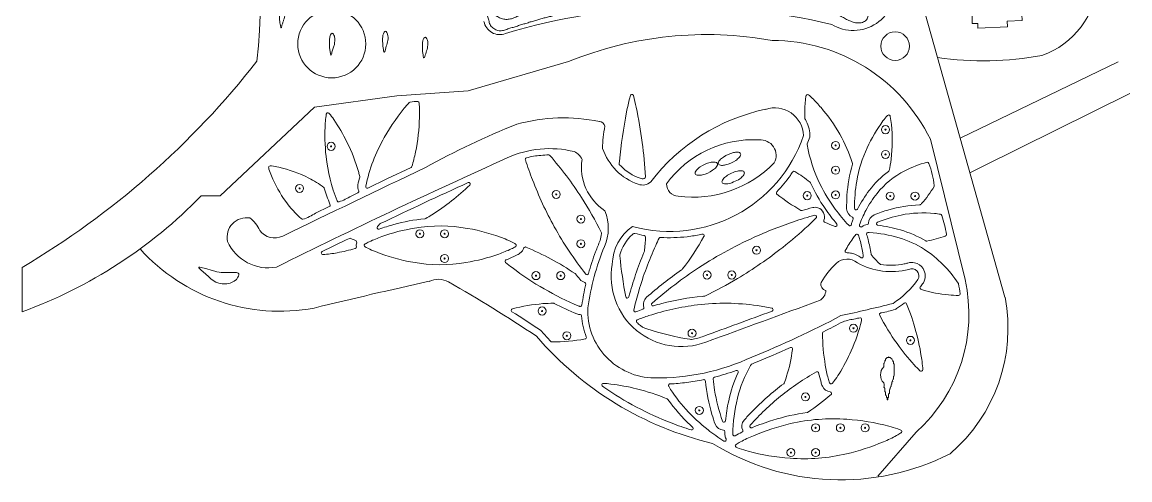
# Model space of a CAD drawing. Header units: inches. Extents: x 36 to 71.8, y 17.4 to 61.8.
# Drawn here: x 35.97 to 71.82, y 17.41 to 32.22 of the extents above; entities that cross this region are included whole.
import ezdxf

# ---------------------------------------------------------------- set-up
doc = ezdxf.new("R2010")
doc.units = ezdxf.units.IN
doc.header["$MEASUREMENT"] = 0
for name, color, linetype, lineweight in [('00_SOURCE_FROZEN', 7, 'Continuous', 18), ('11_EXISTING_TRIMMED', 7, 'Continuous', 13), ('20_NEW_PLANTING', 7, 'Continuous', 13), ('21_NEW_WATER', 7, 'Continuous', 13), ('40_PLANTS', 7, 'Continuous', 13)]:
    doc.layers.add(name, color=color, linetype=linetype, lineweight=lineweight)

# ---------------------------------------------------------------- blocks, each defined once
blk = doc.blocks.new('TREE')
for radius in [1, 0.13]:
    blk.add_circle((0, 0), radius)

msp = doc.modelspace()

# ---------------------------------------------------------------- linework, layer by layer
at = {"layer": '00_SOURCE_FROZEN'}
for p, q in [((71.815, 29.914), (67.049, 27.551)), ((67.049, 27.551), (66.641, 27.348)), ((35.969, 24.283), (35.969, 22.849))]:
    msp.add_line(p, q, dxfattribs=at)
for points in [[(60.29, 39.74, -0.089338), (62.813, 42.944, -0.322066), (66.051, 42.944, -0.030946), (69.111, 38.833, -0.044664), (70.78, 33.554, -0.301674), (68.967, 31.144, -0.082145), (65.591, 31.078)], [(59.998, 35.322), (60.235, 35.059), (61.831, 36.816), (61.933, 37.418, -0.214593), (63.522, 35.602, 0.212382), (64.188, 33.517, -0.642649), (62.166, 32.15, 0.132984), (51.615, 31.858, -0.471407), (50.913, 32.245)], [(53.65, 30.945, -0.14301), (60.243, 31.63, -0.286424), (65.36, 28.431), (66.481, 23.89, -0.272091), (64.9, 18.954), (63.661, 17.533)], [(53.65, 30.945), (50.4, 30.004), (48.095, 29.84), (45.427, 29.473), (42.376, 26.597), (41.758, 26.597, -0.11284), (35.969, 22.849)]]:
    msp.add_lwpolyline(points, format="xyb", dxfattribs=at)
msp.add_lwpolyline([(67.244, 33.6), (68.254, 33.648), (68.327, 32.28), (67.845, 32.255), (67.855, 32.076), (66.9, 32.025), (66.892, 32.184), (66.717, 32.175), (66.739, 33.739), (67.237, 33.732)], close=True, dxfattribs=at)
for points in [[(65.18, 32.538), (65.591, 31.078)], [(65.591, 31.078), (67.775, 23.323)], [(71.442, 30.938), (66.326, 28.468)]]:
    msp.add_lwpolyline(points, dxfattribs=at)
for centre, radius in [((45.989, 31.521), 1.1), ((64.22, 31.448), 0.463)]:
    msp.add_circle(centre, radius, dxfattribs=at)
for centre, radius, start, end in [((22.064, 33.195), 21.619, 354.0583, 36.0319), ((22.02, 47.825), 27.364, 300.648, 321.9453), ((61.326, 23.239), 6.299, 101.9221, 142.7651), ((60.32, 28.509), 0.94, 2.6804, 108.2704), ((53.497, 23.388), 5.738, 78.4336, 105.3274), ((61.087, 5.881), 24.775, 111.5675, 119.1558), ((54.636, 28.811), 0.198, 12.5502, 86.9654), ((57.636, 28.193), 2.883, 166.7441, 181.1423), ((56.93, 30.022), 4.57, 254.7119, 341.2557), ((59.616, 24.969), 3.449, 86.7319, 144.13), ((59.861, 27.908), 0.507, 331.6282, 95.5732), ((53.039, 24.842), 3.288, 75.9901, 114.6994), ((53.631, 27.576), 0.5, 24.1752, 65.8722), ((56.533, 28.747), 1.881, 198.985, 250.3904), ((139.358, -167.061), 213.711, 114.22576, 116.44002), ((55.766, 27.53), 1.697, 171.4885, 236.4198), ((57.675, 30.235), 3.678, 262.6331, 315.7148), ((388.255, -684.338), 788.556, 115.480389, 115.852569), ((56.041, 27.372), 0.42, 250.5917, 310.0507), ((57.223, 26.989), 0.402, 179.8782, 267.1812), ((43.234, 25.263), 0.631, 80.6045, 192.4444), ((42.765, 25.104), 0.969, 23.0697, 53.7791), ((53.471, 25.556), 1.467, 336.0217, 22.4391), ((44.141, 25.843), 0.604, 216.6236, 295.44), ((56.616, 24.343), 1.552, 125.0182, 178.449), ((43.933, 25.71), 1.439, 203.904, 280.7134), ((44.305, 28.93), 6.063, 221.8309, 280.5797), ((62.324, 21.863), 8.126, 157.5957, 172.1087), ((57.297, 23.989), 2.267, 169.9426, 290.5995), ((63.939, 22.622), 2.417, 132.2795, 150.8072), ((62.666, 24.057), 0.499, 48.398, 134.9542), ((64.093, 26.434), 2.284, 241.3371, 284.4245), ((64.757, 24.011), 0.232, 329.8576, 114.297), ((83.889, -134.15), 161.762, 102.40484, 103.75801), ((49.433, 23.211), 0.689, 61.2688, 115.2094), ((27.349, -15.654), 45.391, 56.1832, 60.407), ((62.017, 23.732), 0.199, 159.7189, 259.5696), ((62.493, 25.649), 3.026, 303.2513, 324.5583), ((61.576, 23.572), 0.407, 298.1254, 354.8785), ((62.535, 22.313), 5.337, 310.4718, 10.9016), ((56.447, 22.882), 2.174, 177.465, 269.3394), ((-1020.176, 2968.529), 3137.752, 290.099053, 290.170489), ((49.833, 80.523), 59.164, 282.32918, 284.00614), ((47.99, 50.05), 30.924, 292.0248, 297.912), ((60.808, 29.117), 10.819, 220.7372, 256.6678), ((56.543, 27.898), 7.19, 269.0356, 295.0414), ((62.456, 25.263), 7.854, 238.1666, 296.8153)]:
    msp.add_arc(centre, radius, start, end, dxfattribs=at)
at = {"layer": '11_EXISTING_TRIMMED'}
for points, knots in [([(48.285, 35.454), (48.279, 35.483), (48.316, 35.505), (48.359, 35.499), (48.401, 35.494), (48.449, 35.46), (48.492, 35.43), (48.535, 35.4), (48.572, 35.374), (48.612, 35.347), (48.652, 35.32), (48.694, 35.293), (48.734, 35.266), (48.775, 35.239), (48.813, 35.212), (48.853, 35.179), (48.892, 35.146), (48.932, 35.107), (48.975, 35.092), (49.017, 35.078), (49.062, 35.088), (49.104, 35.111), (49.145, 35.134), (49.183, 35.171), (49.225, 35.197), (49.266, 35.223), (49.311, 35.239), (49.348, 35.271), (49.385, 35.303), (49.414, 35.35), (49.452, 35.387), (49.489, 35.424), (49.535, 35.45), (49.547, 35.441), (49.559, 35.433), (49.538, 35.39), (49.507, 35.349), (49.476, 35.309), (49.434, 35.272), (49.409, 35.23), (49.384, 35.188), (49.376, 35.142), (49.364, 35.095), (49.352, 35.047), (49.337, 34.998), (49.333, 34.95), (49.33, 34.902), (49.338, 34.856), (49.364, 34.816), (49.39, 34.777), (49.434, 34.745), (49.475, 34.714), (49.515, 34.683), (49.552, 34.654), (49.59, 34.623), (49.628, 34.592), (49.667, 34.561), (49.703, 34.527), (49.74, 34.493), (49.775, 34.456), (49.81, 34.42), (49.845, 34.384), (49.88, 34.348), (49.916, 34.313), (49.952, 34.278), (49.988, 34.243), (50.023, 34.206), (50.057, 34.17), (50.089, 34.132), (50.121, 34.095), (50.153, 34.057), (50.185, 34.019), (50.217, 33.981), (50.249, 33.944), (50.281, 33.906), (50.313, 33.868), (50.344, 33.83), (50.374, 33.791), (50.403, 33.751), (50.433, 33.712), (50.463, 33.673), (50.492, 33.634), (50.521, 33.594), (50.55, 33.554), (50.578, 33.514), (50.605, 33.474), (50.632, 33.433), (50.658, 33.392), (50.685, 33.351), (50.71, 33.309), (50.735, 33.267), (50.761, 33.225), (50.785, 33.183), (50.809, 33.141), (50.833, 33.098), (50.857, 33.056), (50.881, 33.013), (50.905, 32.97), (50.929, 32.928), (50.953, 32.885), (50.977, 32.843), (51.001, 32.801), (51.026, 32.759), (51.052, 32.717), (51.077, 32.675), (51.108, 32.636), (51.138, 32.598), (51.173, 32.562), (51.209, 32.525), (51.244, 32.489), (51.279, 32.452), (51.318, 32.423), (51.358, 32.393), (51.401, 32.371), (51.446, 32.353), (51.492, 32.336), (51.54, 32.322), (51.588, 32.317), (51.637, 32.312), (51.686, 32.315), (51.734, 32.322), (51.782, 32.329), (51.83, 32.341), (51.875, 32.359), (51.921, 32.376), (51.964, 32.398), (52.008, 32.419), (52.052, 32.44), (52.097, 32.458), (52.142, 32.477), (52.186, 32.497), (52.231, 32.517), (52.275, 32.535), (52.32, 32.554), (52.365, 32.572), (52.411, 32.588), (52.456, 32.605), (52.502, 32.621), (52.548, 32.635), (52.594, 32.649), (52.641, 32.662), (52.687, 32.674), (52.734, 32.687), (52.781, 32.698), (52.828, 32.71), (52.875, 32.721), (52.922, 32.732), (52.97, 32.742), (53.017, 32.752), (53.064, 32.762), (53.112, 32.772), (53.16, 32.781), (53.207, 32.789), (53.256, 32.796), (53.304, 32.803), (53.353, 32.809), (53.401, 32.816), (53.449, 32.823), (53.497, 32.831), (53.546, 32.838), (53.594, 32.844), (53.643, 32.849), (53.691, 32.856), (53.74, 32.862), (53.788, 32.869), (53.837, 32.874), (53.886, 32.878), (53.936, 32.88), (53.985, 32.886), (54.033, 32.891), (54.081, 32.9), (54.13, 32.904), (54.179, 32.908), (54.23, 32.907), (54.281, 32.905), (54.331, 32.904), (54.381, 32.903), (54.432, 32.903), (54.484, 32.903), (54.536, 32.903), (54.577, 32.925), (54.617, 32.946), (54.646, 32.989), (54.679, 33.027), (54.712, 33.066), (54.75, 33.101), (54.775, 33.142), (54.799, 33.183), (54.81, 33.229), (54.829, 33.278), (54.847, 33.326), (54.873, 33.375), (54.897, 33.383), (54.92, 33.391), (54.942, 33.358), (54.939, 33.314), (54.936, 33.271), (54.909, 33.217), (54.901, 33.166), (54.893, 33.116), (54.904, 33.069), (54.914, 33.021), (54.924, 32.973), (54.933, 32.924), (54.959, 32.88), (54.986, 32.836), (55.03, 32.797), (55.04, 32.775), (55.051, 32.753), (55.028, 32.748), (54.986, 32.743), (54.945, 32.737), (54.884, 32.731), (54.831, 32.725), (54.779, 32.719), (54.735, 32.712), (54.688, 32.705), (54.641, 32.699), (54.592, 32.691), (54.543, 32.684), (54.494, 32.677), (54.446, 32.67), (54.398, 32.663), (54.35, 32.656), (54.301, 32.649), (54.253, 32.642), (54.205, 32.635), (54.157, 32.628), (54.109, 32.62), (54.061, 32.612), (54.013, 32.603), (53.965, 32.595), (53.917, 32.587), (53.869, 32.579), (53.821, 32.571), (53.773, 32.563), (53.725, 32.555), (53.677, 32.546), (53.629, 32.536), (53.582, 32.526), (53.535, 32.517), (53.487, 32.507), (53.439, 32.498), (53.392, 32.488), (53.344, 32.478), (53.297, 32.468), (53.25, 32.457), (53.203, 32.445), (53.156, 32.433), (53.109, 32.421), (53.063, 32.409), (53.016, 32.397), (52.969, 32.385), (52.922, 32.373), (52.875, 32.362), (52.828, 32.349), (52.782, 32.336), (52.735, 32.323), (52.689, 32.309), (52.643, 32.296), (52.596, 32.282), (52.55, 32.269), (52.503, 32.256), (52.456, 32.243), (52.41, 32.229), (52.364, 32.215), (52.318, 32.199), (52.272, 32.185), (52.226, 32.171), (52.179, 32.158), (52.133, 32.144), (52.087, 32.13), (52.041, 32.115), (51.995, 32.099), (51.949, 32.084), (51.903, 32.07), (51.857, 32.056), (51.81, 32.043), (51.763, 32.031), (51.717, 32.015), (51.672, 32), (51.627, 31.982), (51.581, 31.967), (51.534, 31.953), (51.485, 31.941), (51.437, 31.943), (51.388, 31.944), (51.341, 31.959), (51.297, 31.98), (51.252, 32), (51.209, 32.027), (51.175, 32.061), (51.141, 32.095), (51.115, 32.135), (51.098, 32.179), (51.081, 32.223), (51.073, 32.272), (51.06, 32.319), (51.047, 32.366), (51.03, 32.411), (51.011, 32.456), (50.992, 32.501), (50.972, 32.545), (50.951, 32.589), (50.929, 32.633), (50.907, 32.677), (50.885, 32.721), (50.863, 32.765), (50.842, 32.809), (50.82, 32.852), (50.798, 32.896), (50.775, 32.939), (50.75, 32.982), (50.726, 33.024), (50.7, 33.066), (50.675, 33.108), (50.65, 33.149), (50.626, 33.192), (50.6, 33.233), (50.575, 33.275), (50.548, 33.316), (50.522, 33.357), (50.496, 33.399), (50.471, 33.44), (50.444, 33.481), (50.417, 33.522), (50.388, 33.562), (50.359, 33.601), (50.33, 33.641), (50.301, 33.68), (50.27, 33.719), (50.24, 33.758), (50.208, 33.796), (50.178, 33.835), (50.148, 33.873), (50.118, 33.913), (50.086, 33.95), (50.053, 33.987), (50.017, 34.023), (49.984, 34.06), (49.952, 34.098), (49.923, 34.138), (49.891, 34.175), (49.858, 34.212), (49.822, 34.247), (49.787, 34.283), (49.751, 34.32), (49.717, 34.357), (49.68, 34.39), (49.643, 34.423), (49.603, 34.452), (49.566, 34.485), (49.529, 34.517), (49.493, 34.553), (49.457, 34.588), (49.422, 34.623), (49.385, 34.657), (49.348, 34.689), (49.31, 34.721), (49.27, 34.75), (49.232, 34.781), (49.193, 34.812), (49.156, 34.844), (49.117, 34.875), (49.079, 34.906), (49.04, 34.936), (49.001, 34.965), (48.961, 34.994), (48.921, 35.022), (48.881, 35.05), (48.841, 35.079), (48.802, 35.107), (48.761, 35.134), (48.72, 35.161), (48.678, 35.186), (48.637, 35.213), (48.596, 35.239), (48.556, 35.267), (48.514, 35.291), (48.472, 35.315), (48.43, 35.336), (48.384, 35.364), (48.339, 35.391), (48.29, 35.426), (48.285, 35.454)], [0, 0, 0, 0, 0.007812, 0.007812, 0.007812, 0.015625, 0.015625, 0.015625, 0.023438, 0.023438, 0.023438, 0.03125, 0.03125, 0.03125, 0.039062, 0.039062, 0.039062, 0.046875, 0.046875, 0.046875, 0.054688, 0.054688, 0.054688, 0.0625, 0.0625, 0.0625, 0.070312, 0.070312, 0.070312, 0.078125, 0.078125, 0.078125, 0.085938, 0.085938, 0.085938, 0.09375, 0.09375, 0.09375, 0.101562, 0.101562, 0.101562, 0.109375, 0.109375, 0.109375, 0.117188, 0.117188, 0.117188, 0.125, 0.125, 0.125, 0.132812, 0.132812, 0.132812, 0.140625, 0.140625, 0.140625, 0.148438, 0.148438, 0.148438, 0.15625, 0.15625, 0.15625, 0.164062, 0.164062, 0.164062, 0.171875, 0.171875, 0.171875, 0.179688, 0.179688, 0.179688, 0.1875, 0.1875, 0.1875, 0.195312, 0.195312, 0.195312, 0.203125, 0.203125, 0.203125, 0.210938, 0.210938, 0.210938, 0.21875, 0.21875, 0.21875, 0.226562, 0.226562, 0.226562, 0.234375, 0.234375, 0.234375, 0.242188, 0.242188, 0.242188, 0.25, 0.25, 0.25, 0.257812, 0.257812, 0.257812, 0.265625, 0.265625, 0.265625, 0.273438, 0.273438, 0.273438, 0.28125, 0.28125, 0.28125, 0.289062, 0.289062, 0.289062, 0.296875, 0.296875, 0.296875, 0.304688, 0.304688, 0.304688, 0.3125, 0.3125, 0.3125, 0.320312, 0.320312, 0.320312, 0.328125, 0.328125, 0.328125, 0.335938, 0.335938, 0.335938, 0.34375, 0.34375, 0.34375, 0.351562, 0.351562, 0.351562, 0.359375, 0.359375, 0.359375, 0.367188, 0.367188, 0.367188, 0.375, 0.375, 0.375, 0.382812, 0.382812, 0.382812, 0.390625, 0.390625, 0.390625, 0.398438, 0.398438, 0.398438, 0.40625, 0.40625, 0.40625, 0.414062, 0.414062, 0.414062, 0.421875, 0.421875, 0.421875, 0.429688, 0.429688, 0.429688, 0.4375, 0.4375, 0.4375, 0.445312, 0.445312, 0.445312, 0.453125, 0.453125, 0.453125, 0.460938, 0.460938, 0.460938, 0.46875, 0.46875, 0.46875, 0.476562, 0.476562, 0.476562, 0.484375, 0.484375, 0.484375, 0.492188, 0.492188, 0.492188, 0.5, 0.5, 0.5, 0.507812, 0.507812, 0.507812, 0.515625, 0.515625, 0.515625, 0.523438, 0.523438, 0.523438, 0.53125, 0.53125, 0.53125, 0.539062, 0.539062, 0.539062, 0.546875, 0.546875, 0.546875, 0.554688, 0.554688, 0.554688, 0.5625, 0.5625, 0.5625, 0.570312, 0.570312, 0.570312, 0.578125, 0.578125, 0.578125, 0.585938, 0.585938, 0.585938, 0.59375, 0.59375, 0.59375, 0.601562, 0.601562, 0.601562, 0.609375, 0.609375, 0.609375, 0.617188, 0.617188, 0.617188, 0.625, 0.625, 0.625, 0.632812, 0.632812, 0.632812, 0.640625, 0.640625, 0.640625, 0.648438, 0.648438, 0.648438, 0.65625, 0.65625, 0.65625, 0.664062, 0.664062, 0.664062, 0.671875, 0.671875, 0.671875, 0.679688, 0.679688, 0.679688, 0.6875, 0.6875, 0.6875, 0.695312, 0.695312, 0.695312, 0.703125, 0.703125, 0.703125, 0.710938, 0.710938, 0.710938, 0.71875, 0.71875, 0.71875, 0.726562, 0.726562, 0.726562, 0.734375, 0.734375, 0.734375, 0.742188, 0.742188, 0.742188, 0.75, 0.75, 0.75, 0.757812, 0.757812, 0.757812, 0.765625, 0.765625, 0.765625, 0.773438, 0.773438, 0.773438, 0.78125, 0.78125, 0.78125, 0.789062, 0.789062, 0.789062, 0.796875, 0.796875, 0.796875, 0.804688, 0.804688, 0.804688, 0.8125, 0.8125, 0.8125, 0.820312, 0.820312, 0.820312, 0.828125, 0.828125, 0.828125, 0.835938, 0.835938, 0.835938, 0.84375, 0.84375, 0.84375, 0.851562, 0.851562, 0.851562, 0.859375, 0.859375, 0.859375, 0.867188, 0.867188, 0.867188, 0.875, 0.875, 0.875, 0.882812, 0.882812, 0.882812, 0.890625, 0.890625, 0.890625, 0.898438, 0.898438, 0.898438, 0.90625, 0.90625, 0.90625, 0.914062, 0.914062, 0.914062, 0.921875, 0.921875, 0.921875, 0.929688, 0.929688, 0.929688, 0.9375, 0.9375, 0.9375, 0.945312, 0.945312, 0.945312, 0.953125, 0.953125, 0.953125, 0.960938, 0.960938, 0.960938, 0.96875, 0.96875, 0.96875, 0.976562, 0.976562, 0.976562, 0.984375, 0.984375, 0.984375, 0.992188, 0.992188, 0.992188, 1, 1, 1, 1]), ([(60.089, 33.532), (60.089, 33.541), (60.147, 33.548), (60.203, 33.553), (60.259, 33.558), (60.313, 33.561), (60.365, 33.566), (60.417, 33.571), (60.466, 33.579), (60.519, 33.581), (60.571, 33.584), (60.625, 33.58), (60.679, 33.58), (60.732, 33.579), (60.785, 33.58), (60.838, 33.581), (60.891, 33.582), (60.945, 33.582), (60.997, 33.578), (61.048, 33.573), (61.099, 33.563), (61.15, 33.558), (61.202, 33.552), (61.254, 33.551), (61.306, 33.546), (61.358, 33.541), (61.408, 33.532), (61.459, 33.524), (61.51, 33.515), (61.56, 33.507), (61.611, 33.498), (61.661, 33.489), (61.711, 33.478), (61.761, 33.466), (61.811, 33.454), (61.86, 33.44), (61.909, 33.425), (61.958, 33.411), (62.006, 33.396), (62.055, 33.381), (62.104, 33.366), (62.153, 33.35), (62.201, 33.333), (62.249, 33.316), (62.296, 33.296), (62.344, 33.276), (62.391, 33.257), (62.439, 33.238), (62.485, 33.216), (62.532, 33.194), (62.577, 33.17), (62.622, 33.145), (62.667, 33.12), (62.712, 33.093), (62.756, 33.067), (62.8, 33.04), (62.844, 33.013), (62.888, 32.986), (62.931, 32.958), (62.975, 32.93), (63.016, 32.899), (63.058, 32.868), (63.097, 32.834), (63.136, 32.797), (63.174, 32.761), (63.211, 32.722), (63.243, 32.681), (63.275, 32.64), (63.303, 32.596), (63.322, 32.548), (63.34, 32.499), (63.349, 32.445), (63.34, 32.396), (63.33, 32.347), (63.302, 32.303), (63.264, 32.27), (63.225, 32.238), (63.176, 32.218), (63.125, 32.207), (63.075, 32.196), (63.023, 32.194), (62.972, 32.2), (62.922, 32.207), (62.872, 32.222), (62.824, 32.239), (62.775, 32.256), (62.729, 32.276), (62.682, 32.298), (62.635, 32.32), (62.589, 32.344), (62.544, 32.37), (62.5, 32.396), (62.456, 32.423), (62.414, 32.452), (62.371, 32.481), (62.329, 32.512), (62.286, 32.54), (62.242, 32.568), (62.198, 32.594), (62.154, 32.621), (62.11, 32.648), (62.067, 32.677), (62.024, 32.706), (61.981, 32.734), (61.939, 32.763), (61.896, 32.792), (61.853, 32.821), (61.81, 32.85), (61.767, 32.879), (61.724, 32.908), (61.681, 32.936), (61.637, 32.962), (61.593, 32.989), (61.547, 33.013), (61.503, 33.039), (61.458, 33.065), (61.414, 33.093), (61.369, 33.118), (61.324, 33.143), (61.278, 33.164), (61.231, 33.186), (61.184, 33.207), (61.137, 33.228), (61.09, 33.249), (61.043, 33.269), (60.996, 33.29), (60.948, 33.308), (60.9, 33.327), (60.852, 33.344), (60.803, 33.36), (60.755, 33.375), (60.706, 33.39), (60.657, 33.404), (60.608, 33.418), (60.558, 33.432), (60.509, 33.445), (60.46, 33.458), (60.411, 33.47), (60.361, 33.478), (60.31, 33.487), (60.257, 33.492), (60.201, 33.5), (60.146, 33.509), (60.089, 33.522), (60.089, 33.532)], [0, 0, 0, 0, 0.020833, 0.020833, 0.020833, 0.041667, 0.041667, 0.041667, 0.0625, 0.0625, 0.0625, 0.083333, 0.083333, 0.083333, 0.104167, 0.104167, 0.104167, 0.125, 0.125, 0.125, 0.145833, 0.145833, 0.145833, 0.166667, 0.166667, 0.166667, 0.1875, 0.1875, 0.1875, 0.208333, 0.208333, 0.208333, 0.229167, 0.229167, 0.229167, 0.25, 0.25, 0.25, 0.270833, 0.270833, 0.270833, 0.291667, 0.291667, 0.291667, 0.3125, 0.3125, 0.3125, 0.333333, 0.333333, 0.333333, 0.354167, 0.354167, 0.354167, 0.375, 0.375, 0.375, 0.395833, 0.395833, 0.395833, 0.416667, 0.416667, 0.416667, 0.4375, 0.4375, 0.4375, 0.458333, 0.458333, 0.458333, 0.479167, 0.479167, 0.479167, 0.5, 0.5, 0.5, 0.520833, 0.520833, 0.520833, 0.541667, 0.541667, 0.541667, 0.5625, 0.5625, 0.5625, 0.583333, 0.583333, 0.583333, 0.604167, 0.604167, 0.604167, 0.625, 0.625, 0.625, 0.645833, 0.645833, 0.645833, 0.666667, 0.666667, 0.666667, 0.6875, 0.6875, 0.6875, 0.708333, 0.708333, 0.708333, 0.729167, 0.729167, 0.729167, 0.75, 0.75, 0.75, 0.770833, 0.770833, 0.770833, 0.791667, 0.791667, 0.791667, 0.8125, 0.8125, 0.8125, 0.833333, 0.833333, 0.833333, 0.854167, 0.854167, 0.854167, 0.875, 0.875, 0.875, 0.895833, 0.895833, 0.895833, 0.916667, 0.916667, 0.916667, 0.9375, 0.9375, 0.9375, 0.958333, 0.958333, 0.958333, 0.979167, 0.979167, 0.979167, 1, 1, 1, 1])]:
    msp.add_open_spline(points, degree=3, knots=knots, dxfattribs=at)
at = {"layer": '20_NEW_PLANTING'}
for points in [[(55.297, 27.727, -0.024298), (55.53, 29.318, -0.01308), (55.631, 29.771, -0.055095), (55.654, 29.856, -0.437574), (55.726, 29.877, -0.196921), (55.749, 29.846, -0.014712), (55.839, 29.469, -0.018305), (56.033, 28.333, -0.017709), (56.145, 27.214, -0.342819), (56.103, 27.165, -0.162962), (55.964, 27.17, -0.112093), (55.339, 27.569, -0.082768), (55.294, 27.62, -0.153194), (55.289, 27.651)], [(61.302, 29.093, -0.138949), (61.294, 29.12, -0.026353), (61.31, 29.633, -0.019053), (61.33, 29.794, -0.086874), (61.344, 29.851, -0.43999), (61.417, 29.87, -0.029958), (61.536, 29.766, -0.0246), (61.822, 29.459, -0.046826), (62.43, 28.597, -0.055029), (62.84, 27.653, -0.12323), (62.839, 27.628, 0.055972), (62.661, 26.609, 0.021231), (62.651, 26.178, 0.283852), (62.838, 25.911, -0.373954), (62.86, 25.848, 0.016294), (62.818, 25.735, 0.04519), (62.806, 25.672, -0.442996), (62.74, 25.635, -0.123522), (62.719, 25.648, -0.0311), (62.282, 26.172, -0.044553), (61.791, 26.973, -0.072594), (61.374, 28.262, -0.106115), (61.377, 28.284, 0.02589), (61.456, 28.502, 0.089753), (61.461, 28.575, 0.115208), (61.314, 29.074)], [(45.813, 29.252, -0.436012), (45.877, 29.291, -0.169326), (45.908, 29.269, -0.022312), (46.052, 29.074, -0.034317), (46.48, 28.342, -0.046636), (46.859, 27.362, -0.009649), (46.894, 27.231, -0.101885), (46.893, 27.211, 0.013287), (46.833, 26.953, 0.157921), (46.861, 26.764, -0.392389), (46.835, 26.699), (46.619, 26.595, -0.054668), (46.223, 26.406, -0.379052), (46.163, 26.436, -0.068813), (45.804, 27.879, -0.042995), (45.78, 28.954, -0.01791), (45.804, 29.195), (45.812, 29.243)], [(63.005, 26.172, -0.445099), (62.932, 26.152, -0.251569), (62.909, 26.195, -0.046624), (62.975, 27.08, -0.06607), (63.314, 28.159, -0.050095), (63.827, 29.025, -0.027576), (63.973, 29.204, -0.435955), (64.048, 29.202, -0.143324), (64.062, 29.17, -0.026647), (64.101, 28.91, -0.056327), (64.09, 27.784, -0.022492), (64.027, 27.417, -0.157209), (64.009, 27.391, 0.071534), (63.384, 26.779, 0.047616)], [(59.219, 27.966, -0.172444), (59.219, 27.919, -0.097566), (59.178, 27.85, -0.066685), (59.061, 27.748, -0.090484), (58.732, 27.603, -0.063516), (58.604, 27.588, -0.098006), (58.534, 27.603, -0.194627), (58.499, 27.637, -0.181259), (58.5, 27.688, -0.092989), (58.544, 27.756, -0.064985), (58.664, 27.859, -0.088405), (58.986, 28, -0.063516), (59.114, 28.014, -0.098006), (59.184, 28, -0.194627)], [(52.254, 27.768, -0.437647), (52.29, 27.834, -0.039855), (52.753, 27.913, -0.021943), (53.011, 27.926, -0.200277), (53.046, 27.909, -0.034699), (54.071, 26.546, -0.028841), (54.715, 25.409, -0.157286), (54.72, 25.378, -0.050441), (54.67, 25.161, -0.003752), (54.525, 24.789, 0.023125), (54.297, 24.086, -0.452072), (54.228, 24.053, -0.125659), (54.208, 24.069, -0.039534), (53.189, 25.6, -0.035212), (52.485, 27.116, -0.013139)], [(58.469, 27.646, -0.172444), (58.469, 27.599, -0.097566), (58.428, 27.53, -0.066685), (58.311, 27.428, -0.090484), (57.982, 27.283, -0.063516), (57.854, 27.268, -0.098006), (57.784, 27.283, -0.194627), (57.749, 27.317, -0.181259), (57.75, 27.368, -0.092989), (57.794, 27.436, -0.064985), (57.914, 27.539, -0.088405), (58.236, 27.68, -0.063516), (58.364, 27.694, -0.098006), (58.434, 27.68, -0.194627)], [(63.096, 25.598, -0.403213), (63.066, 25.663, -0.0358), (63.271, 26.125, -0.048692), (63.634, 26.681, -0.104111), (64.531, 27.412, -0.054892), (65.253, 27.69, -0.392065), (65.311, 27.652, -0.054951), (65.488, 26.933, -0.14686), (65.481, 26.905, -0.053637), (65.076, 26.355, -0.019945), (65.041, 26.318, -0.172726), (65.009, 26.306, 0.064043), (64.011, 26.148, 0.027663), (63.539, 25.982, 0.280668), (63.357, 25.715, -0.328169), (63.314, 25.673, 0.148323), (63.147, 25.602, -0.266211)], [(43.947, 27.508, -0.447696), (43.99, 27.571, -0.056902), (44.043, 27.568, -0.028356), (44.273, 27.529, -0.062426), (45.243, 27.179, -0.042664), (45.731, 26.876, -0.140027), (45.746, 26.852, 0.024974), (45.928, 26.329, -0.24963), (45.932, 26.278, -0.176762), (45.908, 26.253), (45.465, 26.04, -0.0554), (45.056, 25.843, -0.249884), (45.009, 25.854, -0.056085), (44.499, 26.419, -0.057123), (44.035, 27.247, -0.0283), (43.957, 27.466)], [(59.339, 27.366, -0.172444), (59.339, 27.319, -0.097208), (59.298, 27.25, -0.062011), (59.194, 27.157, -0.072994), (58.991, 27.052, -0.10679), (58.742, 26.988, -0.092507), (58.661, 27, -0.181259), (58.621, 27.031, -0.194627), (58.618, 27.08, -0.098006), (58.652, 27.143, -0.068229), (58.758, 27.24, -0.099265), (59.114, 27.401, -0.070132), (59.245, 27.413, -0.107607), (59.311, 27.396, -0.173903)], [(60.395, 26.655, -0.450085), (60.39, 26.731, 0.036682), (60.829, 27.264, -0.054664), (60.911, 27.384, -0.351422), (60.974, 27.391, -0.023585), (61.468, 27.045, -0.098951), (61.48, 27.028, 0.045287), (61.953, 26.19, 0.025531), (62.336, 25.688, -0.440188), (62.319, 25.615, -0.223488), (62.276, 25.612, -0.012774), (61.937, 25.748, -0.368989), (61.914, 25.81, 0.43292), (61.72, 26.216, 0.138738), (61.551, 26.221, 0.014478), (61.206, 26.125, -0.180761), (61.171, 26.131, -0.035396)], [(47.523, 25.525, -0.441145), (47.457, 25.561, -0.249502), (47.468, 25.607, -0.008466), (47.546, 25.694, -0.07286), (47.559, 25.703, -0.004298), (50.404, 27.032, -0.437338), (50.47, 26.997, -0.273676), (50.456, 26.947, -0.04783), (49.226, 25.987, -0.008765), (49.028, 25.866, -0.105514), (48.995, 25.86, 0.04321), (47.993, 25.674, 0.018948)], [(56.4, 23.042, -0.437498), (56.335, 23.08, -0.273485), (56.352, 23.13, -0.033061), (57.861, 24.273, -0.041783), (59.788, 25.317, -0.026162), (61.194, 25.851, -0.0125), (61.543, 25.953, -0.06207), (61.625, 25.973, -0.43806), (61.677, 25.919, -0.171984), (61.664, 25.887, -0.015862), (61.402, 25.631, -0.019521), (60.581, 24.934, -0.032477), (59.121, 23.927, -0.023311), (58.057, 23.358, -0.076198), (57.978, 23.349, 0.039351), (56.668, 23.116, 0.008109)], [(63.66, 25.649, -0.441684), (63.616, 25.711, -0.249784), (63.647, 25.747, -0.048279), (64.413, 25.98, -0.074031), (65.495, 26.031, -0.013387), (65.689, 26.007, -0.279956), (65.727, 25.969, -0.055591), (65.878, 25.351, -0.330695), (65.844, 25.3, -0.038658), (65.247, 25.137, -0.184163), (65.211, 25.144, 0.062301), (64.389, 25.501, 0.042424)], [(47.066, 24.956, -0.449195), (47.051, 25.031, -0.099766), (47.066, 25.044, -0.026614), (47.204, 25.117, -0.023908), (47.607, 25.282, -0.045196), (48.667, 25.558, -0.084444), (50.383, 25.549, -0.051935), (51.595, 25.205, -0.02013), (51.846, 25.093, -0.025558), (51.939, 25.041, -0.448693), (51.946, 24.965, -0.074688), (51.934, 24.956, -0.026552), (51.797, 24.883, -0.024004), (51.393, 24.718, -0.045219), (50.332, 24.442, -0.08442), (48.617, 24.451, -0.051935), (47.405, 24.795, -0.020138), (47.154, 24.907), (47.104, 24.934)], [(45.705, 24.699, -0.447119), (45.65, 24.752, -0.279092), (45.678, 24.796, -0.002773), (46.564, 25.226, -0.198207), (46.603, 25.224, -0.014421), (46.773, 25.141, -0.320027), (46.795, 25.085, 0.110216), (46.786, 24.951, -0.360041), (46.747, 24.899, -0.031066), (46.167, 24.76, -0.023613)], [(55.6, 23.328, -0.451449), (55.532, 23.294, -0.254881), (55.501, 23.332, -0.020062), (55.309, 24.656, -0.100063), (55.314, 24.693, -0.145982), (55.719, 25.349, -0.083343), (55.763, 25.383, -0.166701), (55.796, 25.386, 0.023463), (56.102, 25.32, -0.377985), (56.144, 25.267, -0.008383), (56.107, 24.809, -0.057331), (56.09, 24.767, 0.032753)], [(62.7, 24.759, -0.108576), (62.635, 24.763, -0.432756), (62.606, 24.831, -0.025588), (62.849, 25.219, -0.029409), (62.949, 25.347, -0.448693), (63.025, 25.341, -0.074688), (63.032, 25.328, -0.026549), (63.08, 25.18, -0.023998), (63.172, 24.753, -0.009306), (63.189, 24.647, -0.423564), (63.139, 24.593, -0.176655), (63.105, 24.605, 0.106072), (62.847, 24.736, 0.053004)], [(51.616, 24.444, -0.452451), (51.612, 24.521, -0.116729), (51.64, 24.535, 0.022864), (51.964, 24.678, 0.02547), (52.079, 24.742, 0.177371), (52.206, 24.916, -0.415757), (52.273, 24.943, -0.047013), (53.866, 24.085, -0.084596), (53.879, 24.073, 0.007804), (54.013, 23.9, 0.157365), (54.177, 23.799, -0.375617), (54.209, 23.74, 0.022732), (54.082, 23.062, -0.426208), (54.021, 23.02, -0.057176), (53.98, 23.036, -0.064375), (51.829, 24.278, -0.006534)], [(41.687, 24.285), (41.697, 24.29), (41.722, 24.29), (41.804, 24.274), (41.911, 24.245), (42.118, 24.184), (42.206, 24.16, 0.05489), (42.483, 24.122), (42.591, 24.121), (42.701, 24.122), (42.81, 24.125), (42.859, 24.125), (42.903, 24.123), (42.939, 24.115), (42.964, 24.099), (42.976, 24.075), (42.977, 24.043), (42.969, 24.007), (42.954, 23.97), (42.904, 23.898), (42.833, 23.84), (42.747, 23.796, -0.152482), (42.337, 23.773), (42.241, 23.807), (42.155, 23.857), (42.076, 23.92), (41.996, 23.992), (41.912, 24.069), (41.752, 24.206), (41.7, 24.258), (41.687, 24.276)], [(51.82, 22.852, -0.436023), (51.807, 22.925, -0.171085), (51.835, 22.944, -0.045251), (52.822, 23.112, -0.018102), (53.166, 23.126, -0.097069), (53.185, 23.12, 0.020372), (53.924, 22.78, 0.086083), (54.029, 22.761, -0.364801), (54.075, 22.714, 0.074547), (54.226, 22.034, -0.441378), (54.186, 21.97, -0.05218), (53.111, 21.875, -0.200914), (53.074, 21.891, -0.010408), (52.787, 22.211, 0.06553), (52.739, 22.253, 0.00656)], [(55.862, 22.507, -0.436689), (55.865, 22.582, -0.083302), (55.883, 22.592, -0.019971), (56.247, 22.725, -0.047981), (57.821, 23.073, -0.066283), (59.76, 23.049, -0.015527), (60.235, 22.966, -0.450773), (60.267, 22.896, -0.202325), (60.238, 22.869, -0.00021), (58.027, 22.059, -0.050596), (57.631, 21.954, -0.064357), (57.579, 21.96, -0.042403), (56.186, 22.295, -0.009608), (56.062, 22.339, -0.059563), (55.977, 22.403, -0.031536)], [(63.72, 22.738, -0.424395), (63.744, 22.807, -0.056911), (63.78, 22.817, 0.025742), (64.22, 22.926, 0.066037), (64.268, 22.951, 0.022718), (64.515, 23.13, -0.438126), (64.587, 23.111, -0.034294), (64.894, 22.216, -0.030788), (65.082, 21.301, -0.016497), (65.111, 21.037, -0.062424), (65.114, 20.966, -0.4236), (65.053, 20.925, -0.145396), (65.024, 20.941, -0.020651), (64.837, 21.131, -0.029662), (64.281, 21.818, -0.038405)], [(61.872, 22.158, -0.283994), (61.9, 22.204, 0.006178), (62.534, 22.529, -0.049438), (62.933, 22.619, -0.054542), (63.083, 22.652, -0.433603), (63.135, 22.6, -0.054731), (63.127, 22.557, -0.04686), (62.8, 21.59, -0.034729), (62.404, 20.84, -0.020138), (62.25, 20.612, -0.025763), (62.183, 20.529, -0.448693), (62.107, 20.535, -0.074688), (62.1, 20.548, -0.026523), (62.052, 20.696, -0.024001), (61.96, 21.123, -0.042685)], [(63.964, 20.001, 0.084385), (63.963, 20.053, 0.102362), (63.957, 20.063), (63.937, 20.085, 0.111227), (63.934, 20.138, 0.106262), (63.911, 20.166, 0.078884), (63.909, 20.24, 0.107401), (63.904, 20.251), (63.884, 20.273, 0.078593), (63.883, 20.374, 0.109215), (63.877, 20.385), (63.857, 20.407, 0.079023), (63.856, 20.535, 0.10763), (63.85, 20.546, -0.396959), (63.849, 21.066, 0.17763), (63.856, 21.085), (63.856, 21.177, 0.111118), (63.879, 21.206, 0.106605), (63.882, 21.258, 0.085179), (63.905, 21.284, 0.12229), (63.908, 21.311), (63.963, 21.366, 0.123725), (63.99, 21.37, 0.086121), (64.01, 21.388, 0.119807), (64.031, 21.371, 0.083331), (64.058, 21.367, 0.127197), (64.085, 21.344, 0.076714), (64.111, 21.34), (64.113, 21.338, 0.122137), (64.117, 21.311, 0.083709), (64.14, 21.284, 0.118633), (64.145, 21.254, 0.082479), (64.166, 21.231, 0.112205), (64.169, 21.178, 0.106261), (64.193, 21.151), (64.193, 20.783, 0.110748), (64.17, 20.755, 0.106583), (64.167, 20.676, 0.112085), (64.144, 20.648, 0.106605), (64.141, 20.596, 0.107053), (64.117, 20.568, 0.111368), (64.114, 20.515, 0.109677), (64.091, 20.487, 0.105339), (64.088, 20.435, 0.109677), (64.065, 20.406, 0.105521), (64.062, 20.354, 0.080505), (64.038, 20.325, 0.10935), (64.035, 20.312), (64.035, 20.219, 0.079151), (64.012, 20.191, 0.109352), (64.009, 20.178), (64.009, 20.085, 0.080125), (63.985, 20.056, 0.109186), (63.983, 20.044), (63.983, 20.001, 0.098094), (63.973, 19.995, 0.098736)], [(58.332, 20.679, -0.367507), (58.37, 20.733, 0.02624), (59.071, 20.949, -0.438968), (59.138, 20.914, -0.172134), (59.135, 20.88, 0.053161), (58.833, 19.97, 0.030672), (58.732, 19.316, -0.437626), (58.669, 19.277, -0.247915), (58.634, 19.309, -0.04376), (58.377, 20.316, -0.017032)], [(59.589, 19.097, -0.435183), (59.52, 19.127, -0.272132), (59.531, 19.178, -0.038068), (60.514, 20.116, -0.04391), (61.676, 20.903, -0.445902), (61.745, 20.872, 0.020348), (61.821, 20.567, 0.026694), (61.865, 20.441, 0.272777), (62.12, 20.258, -0.433976), (62.163, 20.198, -0.170355), (62.146, 20.169, -0.029898), (61.388, 19.594, -0.091873), (61.371, 19.588, 0.041817), (60.267, 19.342, 0.023624)], [(54.751, 20.438, -0.44691), (54.742, 20.513, -0.226386), (54.782, 20.531, -0.019414), (55.017, 20.511, -0.030782), (55.854, 20.356, -0.040235), (56.842, 20.028, -0.137741), (56.863, 20.011, 0.050334), (57.595, 19.177), (57.633, 19.142, -0.085371), (57.674, 19.101, -0.435071), (57.654, 19.03, -0.195892), (57.615, 19.026, -0.016751), (56.977, 19.25, -0.058676), (54.79, 20.41)], [(56.891, 20.437, -0.445137), (56.912, 20.509, -0.098962), (56.931, 20.514, 0.01971), (57.469, 20.561, 0.019657), (58.024, 20.653, -0.414661), (58.079, 20.608, 0.046691), (58.293, 19.529, 0.013759), (58.394, 19.213, 0.293899), (58.664, 19.018, -0.399908), (58.712, 18.966, 0.016574), (58.711, 18.866, 0.115159), (58.749, 18.733, -0.437328), (58.725, 18.662, -0.247503), (58.677, 18.666, -0.027479), (58.166, 19.027, -0.042184), (57.448, 19.695, -0.04593)], [(59.078, 18.462, -0.44497), (59.053, 18.533, -0.123891), (59.07, 18.551, -0.024896), (59.212, 18.636, -0.022374), (59.641, 18.839, -0.04366), (60.833, 19.228, -0.074535), (62.659, 19.371, -0.04783), (64.017, 19.145, -0.018878), (64.303, 19.057, -0.024514), (64.406, 19.016, -0.444473), (64.424, 18.942, -0.098929), (64.409, 18.928, -0.024922), (64.267, 18.844, -0.02237), (63.838, 18.641, -0.043659), (62.646, 18.251, -0.074553), (60.819, 18.108, -0.047836), (59.462, 18.335, -0.018862), (59.176, 18.423), (59.119, 18.444)]]:
    msp.add_lwpolyline(points, format="xyb", close=True, dxfattribs=at)
for points, knots in [([(44.357, 32.738), (44.376, 32.754), (44.405, 32.748), (44.425, 32.726), (44.445, 32.703), (44.456, 32.665), (44.461, 32.631), (44.467, 32.596), (44.467, 32.565), (44.468, 32.532), (44.468, 32.499), (44.468, 32.464), (44.465, 32.431), (44.461, 32.398), (44.454, 32.367), (44.445, 32.335), (44.436, 32.303), (44.426, 32.271), (44.416, 32.241), (44.405, 32.212), (44.394, 32.184), (44.384, 32.149), (44.374, 32.114), (44.366, 32.072), (44.359, 32.051), (44.352, 32.03), (44.346, 32.031), (44.34, 32.053), (44.334, 32.075), (44.327, 32.118), (44.321, 32.154), (44.315, 32.19), (44.309, 32.219), (44.304, 32.25), (44.3, 32.282), (44.298, 32.315), (44.297, 32.349), (44.296, 32.383), (44.296, 32.417), (44.296, 32.451), (44.297, 32.485), (44.299, 32.519), (44.302, 32.551), (44.306, 32.582), (44.312, 32.613), (44.32, 32.647), (44.328, 32.682), (44.337, 32.722), (44.357, 32.738)], [0, 0, 0, 0, 0.0625, 0.0625, 0.0625, 0.125, 0.125, 0.125, 0.1875, 0.1875, 0.1875, 0.25, 0.25, 0.25, 0.3125, 0.3125, 0.3125, 0.375, 0.375, 0.375, 0.4375, 0.4375, 0.4375, 0.5, 0.5, 0.5, 0.5625, 0.5625, 0.5625, 0.625, 0.625, 0.625, 0.6875, 0.6875, 0.6875, 0.75, 0.75, 0.75, 0.8125, 0.8125, 0.8125, 0.875, 0.875, 0.875, 0.9375, 0.9375, 0.9375, 1, 1, 1, 1]), ([(47.687, 31.246), (47.672, 31.246), (47.659, 31.323), (47.65, 31.394), (47.642, 31.465), (47.637, 31.53), (47.634, 31.597), (47.631, 31.663), (47.629, 31.731), (47.645, 31.8), (47.661, 31.869), (47.695, 31.939), (47.728, 31.936), (47.762, 31.933), (47.795, 31.857), (47.807, 31.786), (47.819, 31.715), (47.809, 31.648), (47.793, 31.585), (47.778, 31.521), (47.758, 31.462), (47.739, 31.393), (47.72, 31.324), (47.702, 31.246), (47.687, 31.246)], [0, 0, 0, 0, 0.125, 0.125, 0.125, 0.25, 0.25, 0.25, 0.375, 0.375, 0.375, 0.5, 0.5, 0.5, 0.625, 0.625, 0.625, 0.75, 0.75, 0.75, 0.875, 0.875, 0.875, 1, 1, 1, 1]), ([(45.965, 31.156), (45.956, 31.156), (45.948, 31.205), (45.94, 31.251), (45.932, 31.297), (45.923, 31.341), (45.918, 31.385), (45.913, 31.429), (45.911, 31.473), (45.911, 31.518), (45.911, 31.562), (45.913, 31.606), (45.916, 31.651), (45.919, 31.696), (45.923, 31.741), (45.938, 31.784), (45.953, 31.827), (45.978, 31.868), (46.005, 31.866), (46.032, 31.863), (46.06, 31.818), (46.073, 31.772), (46.086, 31.727), (46.085, 31.682), (46.084, 31.637), (46.082, 31.592), (46.08, 31.548), (46.072, 31.505), (46.065, 31.462), (46.051, 31.422), (46.037, 31.38), (46.023, 31.339), (46.008, 31.297), (45.995, 31.252), (45.983, 31.206), (45.974, 31.157), (45.965, 31.156)], [0, 0, 0, 0, 0.083333, 0.083333, 0.083333, 0.166667, 0.166667, 0.166667, 0.25, 0.25, 0.25, 0.333333, 0.333333, 0.333333, 0.416667, 0.416667, 0.416667, 0.5, 0.5, 0.5, 0.583333, 0.583333, 0.583333, 0.666667, 0.666667, 0.666667, 0.75, 0.75, 0.75, 0.833333, 0.833333, 0.833333, 0.916667, 0.916667, 0.916667, 1, 1, 1, 1]), ([(48.972, 31.069), (48.955, 31.072), (48.942, 31.151), (48.934, 31.22), (48.926, 31.29), (48.924, 31.351), (48.922, 31.415), (48.92, 31.48), (48.918, 31.548), (48.935, 31.614), (48.952, 31.679), (48.987, 31.743), (49.02, 31.736), (49.054, 31.73), (49.084, 31.653), (49.095, 31.583), (49.106, 31.514), (49.096, 31.451), (49.082, 31.389), (49.069, 31.328), (49.05, 31.268), (49.031, 31.202), (49.011, 31.136), (48.99, 31.065), (48.972, 31.069)], [0, 0, 0, 0, 0.125, 0.125, 0.125, 0.25, 0.25, 0.25, 0.375, 0.375, 0.375, 0.5, 0.5, 0.5, 0.625, 0.625, 0.625, 0.75, 0.75, 0.75, 0.875, 0.875, 0.875, 1, 1, 1, 1])]:
    msp.add_open_spline(points, degree=3, knots=knots, dxfattribs=at)
at = {"layer": '21_NEW_WATER'}
for points in [[(47.16, 26.855, -0.4365), (47.09, 26.882, -0.14643), (47.088, 26.911, -0.077077), (47.688, 28.494, -0.050221), (48.442, 29.56, -0.012778), (48.498, 29.623, -0.168576), (48.529, 29.636, -0.055669), (48.774, 29.653, -0.358554), (48.819, 29.606, -0.022511), (48.826, 29.141, -0.043851), (48.699, 28.015, -0.021684), (48.583, 27.551, -0.190004), (48.558, 27.524), (47.774, 27.149)], [(55.832, 22.85, -0.447284), (55.764, 22.883, -0.124468), (55.763, 22.908, -0.017236), (55.921, 23.516, -0.035228), (56.471, 24.995, -0.008173), (56.583, 25.233, -0.274512), (56.629, 25.257, 0.046674), (57.493, 25.28, 0.023445), (57.933, 25.354, -0.085586), (57.991, 25.365, -0.435978), (58.039, 25.308, -0.097235), (58.033, 25.289, -0.031765), (57.343, 24.234, -0.059328), (57.302, 24.203, 0.024442), (56.174, 23.317, 0.293248), (56.092, 22.993, -0.379782), (56.059, 22.934, 0.013262)], [(63.298, 25.35, -0.434943), (63.334, 25.415, -0.085286), (63.384, 25.415, -0.059546), (64.355, 25.241, -0.067469), (65.166, 24.869, -0.056167), (65.768, 24.379, -0.046936), (66.264, 23.771, -0.071762), (66.269, 23.757, -0.023505), (66.325, 23.434, -0.41848), (66.275, 23.381, -0.026982), (65.946, 23.395, -0.051438), (65.109, 23.559, -0.016815), (65.053, 23.577, -0.432), (65.028, 23.647, -0.05406), (65.037, 23.659, 0.027419), (65.133, 23.79, 0.283555), (65.123, 24.248, 0.199058), (64.846, 24.438, 0.126531), (64.629, 24.427, -0.053281), (64.516, 24.398, -0.094159), (63.744, 24.384, -0.13788), (63.72, 24.398, -0.025878), (63.447, 24.698, -0.107785), (63.439, 24.718, 0.022731), (63.345, 25.187, 0.017657)], [(59.044, 18.838, -0.449286), (58.972, 18.863, -0.099784), (58.968, 18.883, -0.058639), (59.117, 20.051, -0.068795), (59.54, 21.106, -0.05905), (59.564, 21.144, -0.104406), (59.581, 21.157), (59.667, 21.195, 0.01028), (60.83, 21.694, -0.433633), (60.896, 21.659, -0.113831), (60.895, 21.627, -0.046796), (60.709, 20.762, -0.015494), (60.63, 20.54, -0.116507), (60.615, 20.522, 0.038928), (59.586, 19.613, 0.010846), (59.331, 19.341, 0.290195), (59.289, 19.013, -0.380266), (59.262, 18.951, 0.01586)]]:
    msp.add_lwpolyline(points, format="xyb", close=True, dxfattribs=at)

# ---------------------------------------------------------------- block references
at = {"layer": '40_PLANTS', "xscale": 0.13, "yscale": 0.13}
for p in [(63.908, 28.744), (45.967, 28.204), (62.293, 28.233), (63.908, 27.944), (62.293, 27.433), (44.945, 26.842), (53.252, 26.649), (61.375, 26.608), (62.293, 26.633), (64.063, 26.593), (64.863, 26.593), (54.052, 25.849), (48.84, 25.374), (49.64, 25.374), (54.052, 25.049), (59.734, 24.84), (49.64, 24.574), (52.597, 24.019), (53.397, 24.019), (58.134, 24.04), (58.934, 24.04), (52.796, 22.874), (57.647, 22.154), (62.872, 22.315), (53.596, 22.074), (64.715, 21.924), (61.318, 20.093), (57.883, 19.658), (61.647, 19.093), (62.447, 19.093), (63.247, 19.093), (60.847, 18.293), (61.647, 18.293)]:
    msp.add_blockref('TREE', p, dxfattribs=at)

doc.saveas('drawing.dxf')
